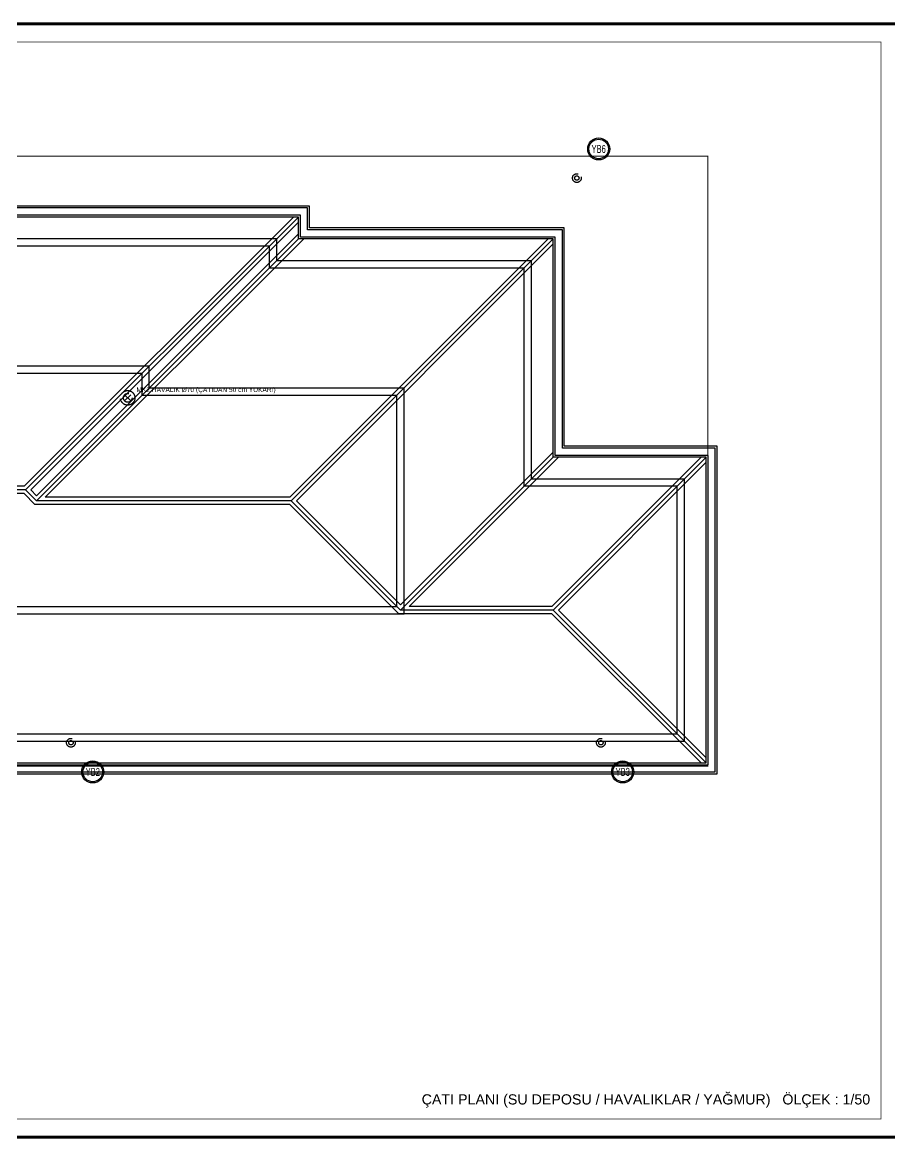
# Model space of a CAD drawing. Header units: centimetres. Extents: x -3952 to 22702, y 13298 to 16732.
# Drawn here: x 15795 to 16987, y 15028 to 16562 of the extents above; entities that cross this region are included whole.
import ezdxf
from ezdxf.enums import TextEntityAlignment as Align

# ---------------------------------------------------------------- set-up
doc = ezdxf.new("R2010")
doc.units = ezdxf.units.CM
doc.linetypes.add('PIS', pattern=[38, 30, -8])
doc.linetypes.add('YAGMUR HATTI', pattern=[36, 30, -6])
for name, color, linetype in [('MIMARI', 8, 'Continuous'), ('MTY-PAFTA', 7, 'Continuous'), ('MTY-PIS-SU-BORUSU', 6, 'PIS'), ('MTY-PISSU-CAP', 211, 'Continuous'), ('MTY-PISSU-KOLONNO', 211, 'Continuous'), ('MTY-YAGMUR-BORUSU', 3, 'YAGMUR HATTI'), ('MTY-YAGMURSU-KOLON NO', 7, 'Continuous')]:
    doc.layers.add(name, color=color, linetype=linetype)
doc.layers.add('ROTAS-PAFTA-SINIRI', color=8, linetype='Continuous', plot=False)
doc.styles.add('ANOTATIVO', font='arial.ttf')
doc.styles.add('ROTAS', font='arial.ttf')

# ---------------------------------------------------------------- blocks, each defined once
blk = doc.blocks.new('ROTAS_PAFTA')
blk.add_lwpolyline([(0, 0), (1, 0), (1, 1), (0, 1)], close=True)
blk = doc.blocks.new('MTY-KOLON NO YAGMUR')
at = {"layer": 'MTY-YAGMURSU-KOLON NO', "linetype": 'Continuous', "ltscale": 100}
blk.add_circle((0, 0), 27.5, dxfattribs=at)
at = {"layer": 'MTY-YAGMURSU-KOLON NO', "color": 7, "linetype": 'Continuous', "ltscale": 100}
blk.add_circle((0, 0), 24.5, dxfattribs=at)
at = {"style": 'ANOTATIVO', "width": 0.65}
blk.add_attdef('K', text='', height=20, dxfattribs=at).set_placement((0, 0), align=Align.MIDDLE_CENTER)

msp = doc.modelspace()

# ---------------------------------------------------------------- linework, layer by layer
at = {"layer": 'MIMARI'}
for p, q in [((15797.6, 15924.4), (16167.6, 16294.4)), ((15799.7, 15919.4), (16174.7, 16294.4)), ((15806.8, 15919.4), (16174.7, 16287.4)), ((15814.7, 15911.5), (16174.7, 16271.5)), ((15814.7, 15904.4), (16174.7, 16264.4)), ((15826.8, 15909.4), (16181.8, 16264.4)), ((16162.6, 15909.4), (16517.6, 16264.4)), ((16164.7, 15904.4), (16524.7, 16264.4)), ((16171.8, 15904.4), (16524.7, 16257.4)), ((16314.7, 15761.5), (16524.7, 15971.5)), ((16314.7, 15754.4), (16524.7, 15964.4)), ((16326.8, 15759.4), (16531.8, 15964.4)), ((16522.6, 15759.4), (16727.6, 15964.4)), ((16524.7, 15754.4), (16734.7, 15964.4)), ((16531.8, 15754.4), (16734.7, 15957.4)), ((15797.6, 15924.4), (14756.8, 15924.4)), ((15797.6, 15914.4), (14742.6, 15914.4)), ((15799.7, 15919.4), (14744.7, 15919.4)), ((15797.6, 15914.4), (15812.6, 15899.4)), ((15799.7, 15919.4), (15814.7, 15904.4)), ((15806.8, 15919.4), (15814.7, 15911.5)), ((16162.6, 15909.4), (15826.8, 15909.4)), ((16162.6, 15899.4), (15812.6, 15899.4)), ((16164.7, 15904.4), (15814.7, 15904.4)), ((16162.6, 15899.4), (16312.6, 15749.4)), ((16164.7, 15904.4), (16314.7, 15754.4)), ((16171.8, 15904.4), (16314.7, 15761.5)), ((16524.7, 15754.4), (16314.7, 15754.4)), ((16522.6, 15759.4), (16326.8, 15759.4)), ((16524.7, 15754.4), (16734.7, 15544.4)), ((16531.8, 15754.4), (16734.7, 15551.5)), ((16522.6, 15749.4), (16312.6, 15749.4)), ((16522.6, 15749.4), (16727.6, 15544.4))]:
    msp.add_line(p, q, dxfattribs=at)
for points in [[(15134.7, 16309.4), (15134.7, 16344.4), (14754.7, 16344.4), (14754.7, 16389.4), (13939.7, 16389.4), (13939.7, 15529.4), (16749.7, 15529.4), (16749.7, 15979.4), (16539.7, 15979.4), (16539.7, 16279.4), (16189.7, 16279.4), (16189.7, 16309.4), (15134.7, 16309.4)], [(15132.2, 16306.9), (15132.2, 16341.9), (14752.2, 16341.9), (14752.2, 16386.9), (13942.2, 16386.9), (13942.2, 15531.9), (16747.2, 15531.9), (16747.2, 15976.9), (16537.2, 15976.9), (16537.2, 16276.9), (16187.2, 16276.9), (16187.2, 16306.9), (15132.2, 16306.9)], [(15122.2, 16296.9), (15122.2, 16331.9), (14742.2, 16331.9), (14742.2, 16376.9), (13952.2, 16376.9), (13952.2, 15541.9), (16737.2, 15541.9), (16737.2, 15966.9), (16527.2, 15966.9), (16527.2, 16266.9), (16177.2, 16266.9), (16177.2, 16296.9), (15122.2, 16296.9)], [(15119.7, 16294.4), (15119.7, 16329.4), (14739.7, 16329.4), (14739.7, 16374.4), (13954.7, 16374.4), (13954.7, 15544.4), (16734.7, 15544.4), (16734.7, 15964.4), (16524.7, 15964.4), (16524.7, 16264.4), (16174.7, 16264.4), (16174.7, 16294.4), (15119.7, 16294.4)], [(15089.7, 16264.4), (15089.7, 16299.4), (14709.7, 16299.4), (14709.7, 16344.4), (13984.7, 16344.4), (13984.7, 15574.4), (16704.7, 15574.4), (16704.7, 15934.4), (16494.7, 15934.4), (16494.7, 16234.4), (16144.7, 16234.4), (16144.7, 16264.4), (15089.7, 16264.4)], [(15079.7, 16254.4), (15079.7, 16289.4), (14699.7, 16289.4), (14699.7, 16334.4), (13994.7, 16334.4), (13994.7, 15584.4), (16694.7, 15584.4), (16694.7, 15924.4), (16484.7, 15924.4), (16484.7, 16224.4), (16134.7, 16224.4), (16134.7, 16254.4), (15079.7, 16254.4)], [(14914.7, 16089.4), (14914.7, 16124.4), (14534.7, 16124.4), (14534.7, 16169.4), (14159.7, 16169.4), (14159.7, 15749.4), (16319.7, 15749.4), (16319.7, 16059.4), (15969.7, 16059.4), (15969.7, 16089.4), (14914.7, 16089.4)], [(14904.7, 16079.4), (14904.7, 16114.4), (14524.7, 16114.4), (14524.7, 16159.4), (14169.7, 16159.4), (14169.7, 15759.4), (16309.7, 15759.4), (16309.7, 16049.4), (15959.7, 16049.4), (15959.7, 16079.4), (14904.7, 16079.4)]]:
    msp.add_lwpolyline(points, dxfattribs=at)
at = {"layer": 'MTY-PAFTA'}
for points, const_width in [([(13600, 15030), (17000, 15030), (17000, 16560), (13600, 16560)], 4), ([(13625, 15055), (16975, 15055), (16975, 16535), (13625, 16535)], 1)]:
    msp.add_lwpolyline(points, close=True, dxfattribs=dict(at, const_width=const_width))
at = {"layer": 'MTY-PIS-SU-BORUSU'}
for p, q in [((15935.8, 16041.8), (15944.2, 16050.2)), ((15935.8, 16050.2), (15944.2, 16041.8))]:
    msp.add_line(p, q, dxfattribs=at)
for radius in [10, 6]:
    msp.add_circle((15940, 16046), radius, dxfattribs=at)
at = {"layer": 'MTY-YAGMUR-BORUSU', "const_width": 1.5}
msp.add_lwpolyline([(13952, 15540), (16737, 15540), (16737, 16378), (13952, 16378)], close=True, dxfattribs=at)
at = {"layer": 'MTY-YAGMUR-BORUSU'}
for centre, radius in [((16557, 16348), 6), ((16557, 16348), 3), ((15862, 15572), 6), ((15862, 15572), 3), ((16590, 15572), 6), ((16590, 15572), 3)]:
    msp.add_circle(centre, radius, dxfattribs=at)

# ---------------------------------------------------------------- block references
at = {"layer": 'MTY-PISSU-KOLONNO'}
ref = msp.add_blockref('MTY-KOLON NO YAGMUR', (16587, 16388), dxfattribs=dict(at, xscale=0.55, yscale=0.55))
ref.add_attrib('K', 'YB6', dxfattribs={"height": 11, "style": 'ANOTATIVO', "width": 0.65}).set_placement((16587, 16388), align=Align.MIDDLE_CENTER)
ref = msp.add_blockref('MTY-KOLON NO YAGMUR', (15892, 15532), dxfattribs=dict(at, xscale=0.55, yscale=0.55))
ref.add_attrib('K', 'YB2', dxfattribs={"height": 11, "style": 'ANOTATIVO', "width": 0.65}).set_placement((15892, 15532), align=Align.MIDDLE_CENTER)
ref = msp.add_blockref('MTY-KOLON NO YAGMUR', (16620, 15532), dxfattribs=dict(at, xscale=0.55, yscale=0.55))
ref.add_attrib('K', 'YB3', dxfattribs={"height": 11, "style": 'ANOTATIVO', "width": 0.65}).set_placement((16620, 15532), align=Align.MIDDLE_CENTER)
at = {"layer": 'ROTAS-PAFTA-SINIRI', "xscale": 3400, "yscale": 1530}
msp.add_blockref('ROTAS_PAFTA', (13600, 15030), dxfattribs=at)

# ---------------------------------------------------------------- texts
at = {"layer": 'MTY-PAFTA', "style": 'ROTAS'}
msp.add_text('ÇATI PLANI (SU DEPOSU / HAVALIKLAR / YAĞMUR)   ÖLÇEK : 1/50', height=14, dxfattribs=at).set_placement((16960, 15075), align=Align.RIGHT)
at = {"layer": 'MTY-PISSU-CAP', "style": 'ROTAS'}
msp.add_text('MK2 HAVALIK Ø70 (ÇATIDAN 50 cm YUKARI)', height=6.5, dxfattribs=at).set_placement((15952, 16054))

doc.saveas('drawing.dxf')
